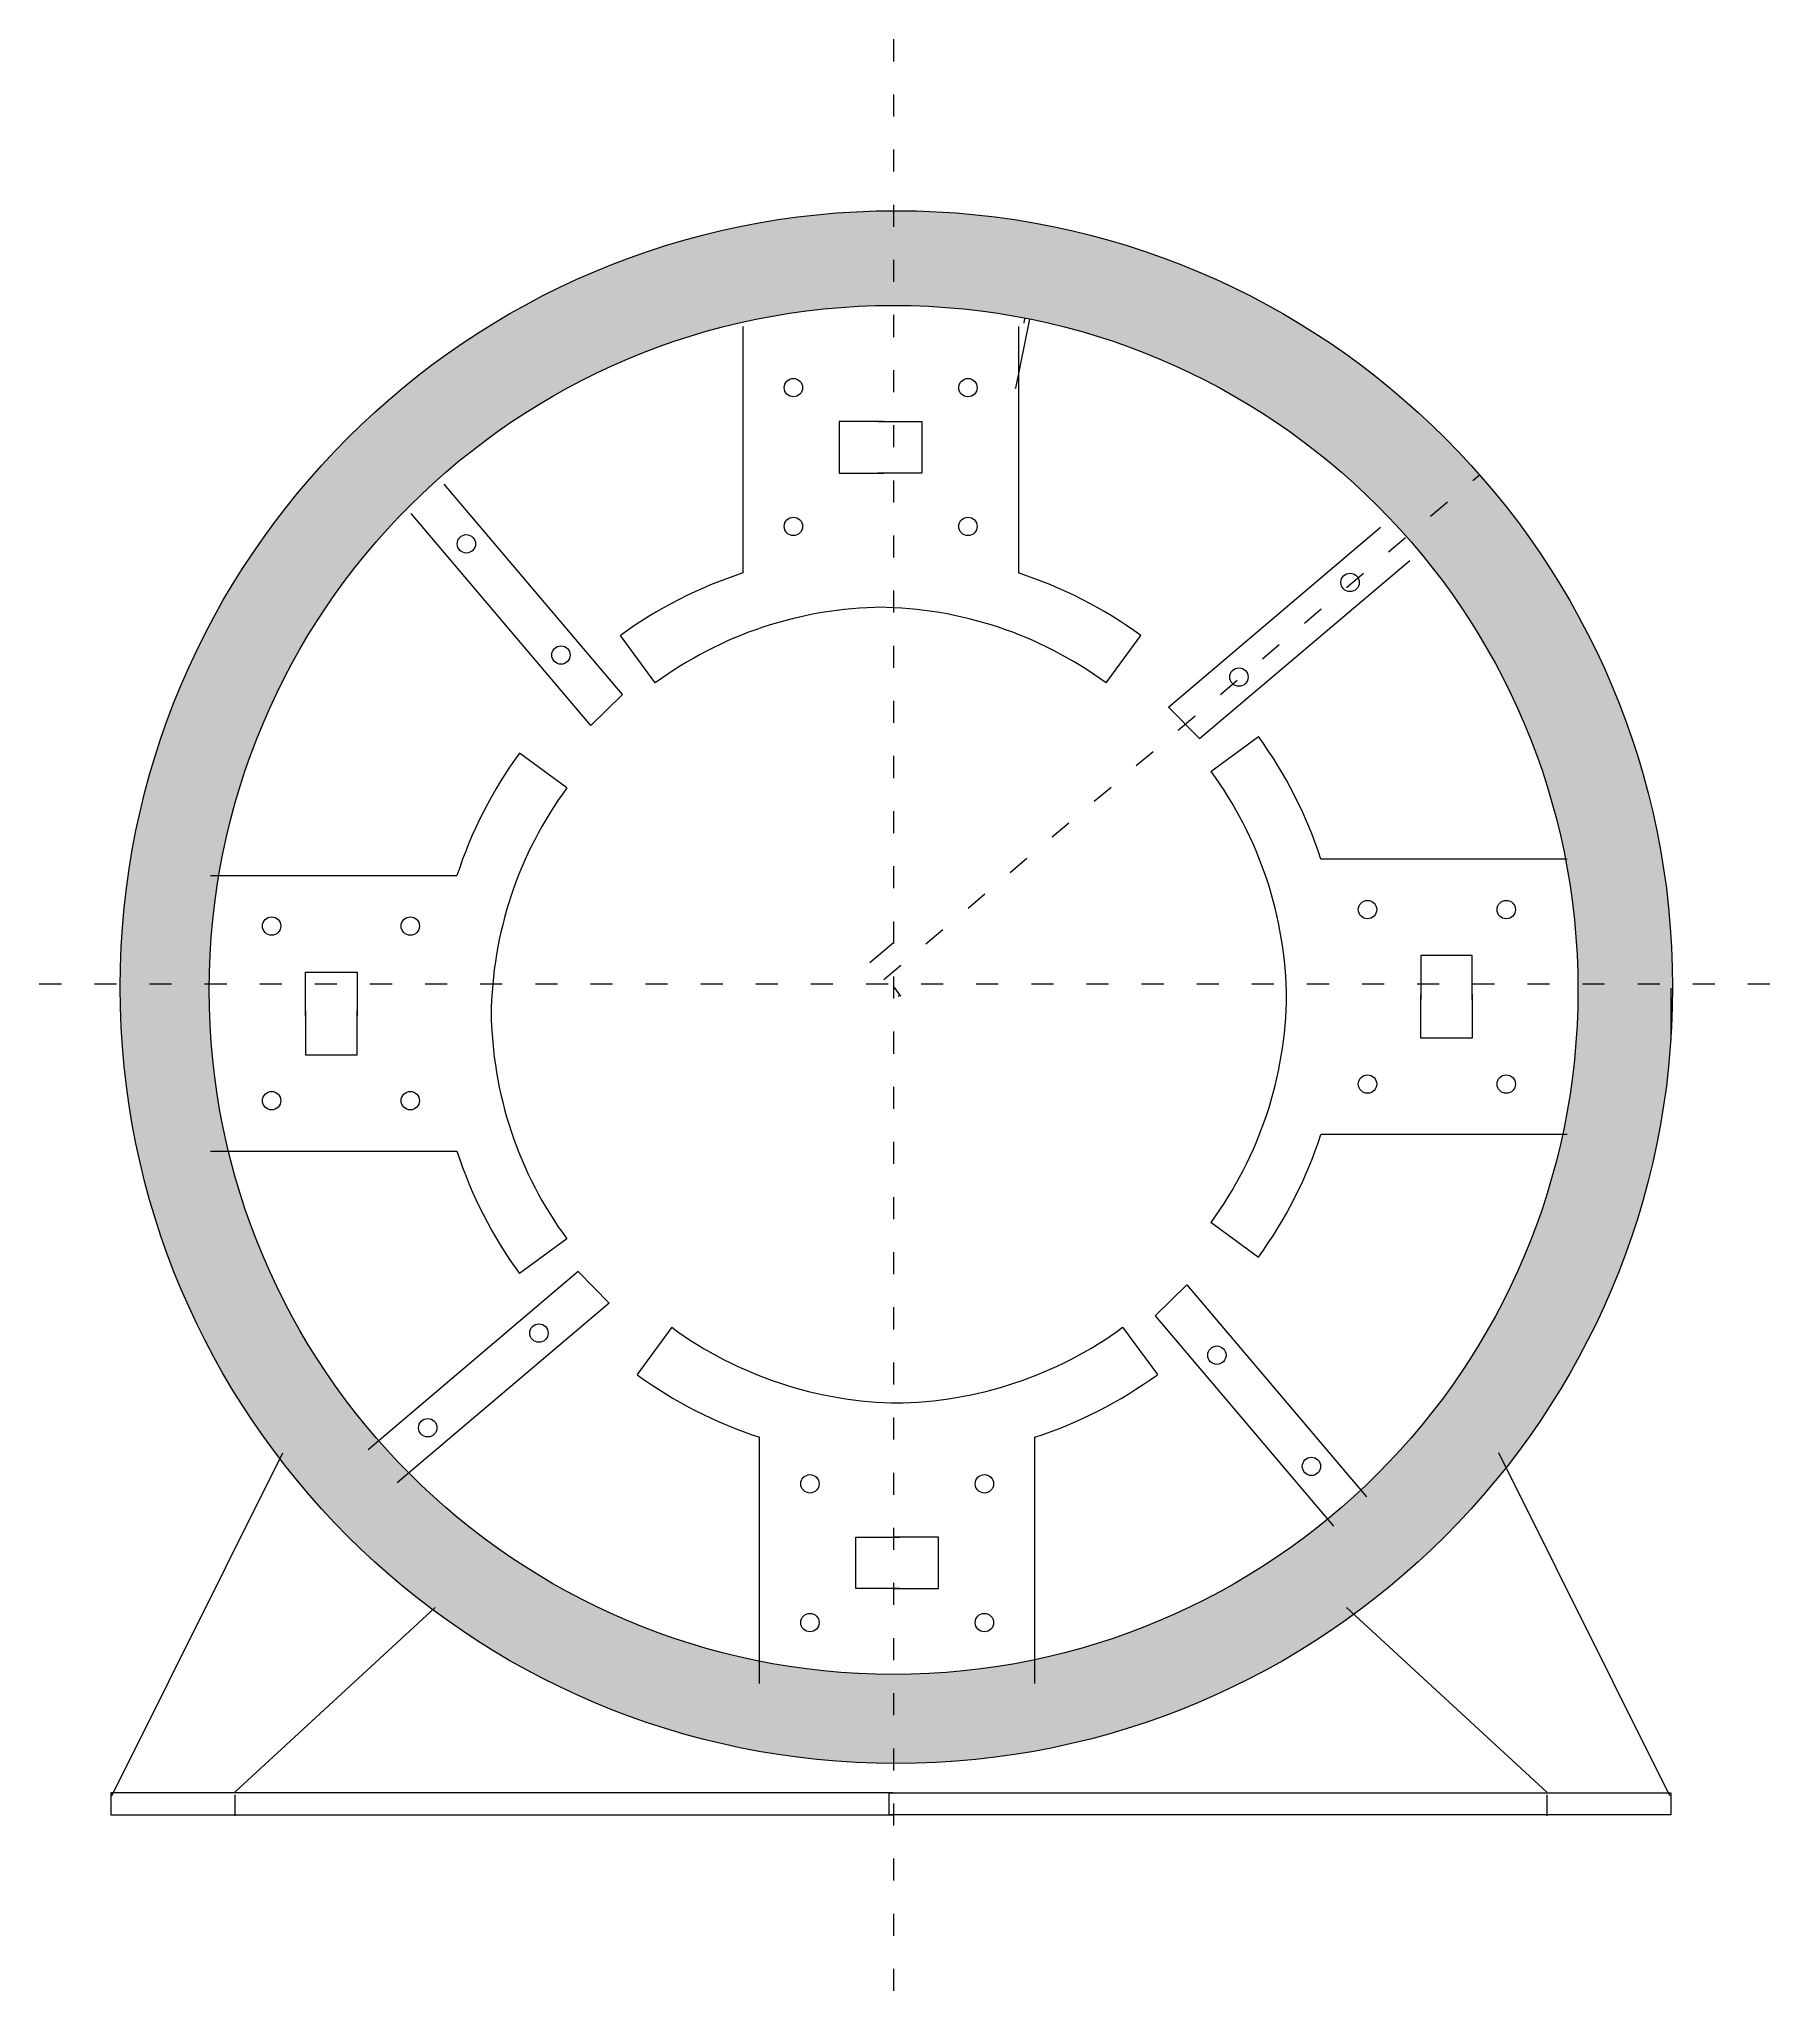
# Model space of a CAD drawing. Header units: inches. Extents: x -466 to 478, y -554 to 516.
import ezdxf

# ---------------------------------------------------------------- set-up
doc = ezdxf.new("R2010")
doc.units = ezdxf.units.IN
doc.header["$MEASUREMENT"] = 0
doc.linetypes.add('ACAD_ISO03W100', pattern=[30, 12, -18])
doc.styles.get("Standard").update_dxf_attribs({"font": 'arial.ttf'})
doc.dimstyles.get("Standard").update_dxf_attribs({"dimtxt": 0.18, "dimasz": 0.18, "dimexe": 0.18, "dimexo": 0.0625, "dimgap": 0.09, "dimtad": 0, "dimtih": 1, "dimtoh": 1, "dimdec": 4, "dimzin": 0, "dimdsep": 46, "dimtxsty": 'Standard', "dimcen": 0.09, "dimadec": 0, "dimazin": 0, "dimtfac": 1, "dimtdec": 4, "dimtofl": 0, "dimtmove": 0, "dimatfit": 3, "dimfxl": 1, "dimtolj": 1, "dimtzin": 0, "dimarcsym": 0})

# ---------------------------------------------------------------- blocks, each defined once
blk = doc.blocks.new('*U1')
for p, q in [((-148.2, 112.1), (-148.2, -22)), ((1.8, 112.1), (1.8, -22)), ((-71.7, 60.4), (-95.7, 60.4)), ((-95.7, 60.4), (-95.7, 32.4)), ((-74.7, 60.4), (-50.7, 60.4)), ((-50.7, 60.4), (-50.7, 32.4)), ((-95.7, 32.4), (-71.7, 32.4)), ((-50.7, 32.4), (-74.7, 32.4)), ((83.5, -94.9), (198.9, 2.9)), ((100.4, -112.1), (214.8, -15.1)), ((-195.9, -81.8), (-214.8, -56)), ((49.5, -81.8), (68.4, -56)), ((83.5, -94.9), (100.4, -112.1))]:
    blk.add_line(p, q)
for centre in [(-120.7, 78.9), (-25.7, 78.9), (-120.7, 3.4), (-25.7, 3.4), (182.3, -27.1), (121.8, -78.6)]:
    blk.add_circle(centre, 5)
for centre, radius, start, end in [((-73.7, -250.1), 240, 108.0843, 126.013), ((-72.7, -250.1), 240, 53.987, 71.9157), ((-70.2, -253.1), 212.5, 90.5393, 126.2688), ((-76.2, -253.1), 212.5, 53.7312, 89.4607)]:
    blk.add_arc(centre, radius, start, end)
blk = doc.blocks.new('*U2')
at = {"color": 0, "linetype": 'ByBlock', "lineweight": -2, "transparency": 16777216}
blk.add_blockref('*U1', (71.2, 251.1), dxfattribs=at)
for p, rotation in [((-254.6, 62.7), 90.00000000000001), ((259.6, -74.7), 269.9999999999999), ((-66.2, -263.1), 180)]:
    blk.add_blockref('*U1', p, dxfattribs=dict(at, rotation=rotation))
blk = doc.blocks.new('*D3')
at = {"color": 0, "lineweight": -2, "transparency": 16777216}
for p, q in [((70, 361.5), (70.5, 363.9)), ((69.8, 361.5), (70, 361.5))]:
    blk.add_line(p, q, dxfattribs=at)
at = {"color": 0, "transparency": 16777216}
blk.add_solid([(70.4, 363.9), (70.5, 363.9), (70.5, 364.1)], dxfattribs=at)
at = {"layer": 'Defpoints', "color": 0, "transparency": 16777216}
for p in [(70.5, 364.1), (-72.5, -367.1)]:
    blk.add_point(p, dxfattribs=at)
at = {"color": 0, "transparency": 16777216, "insert": (69.1, 361.5), "char_height": 0.18, "attachment_point": 5}
blk.add_mtext('\\A1;∅745.0000', dxfattribs=at)
blk = doc.blocks.new('*D4')
at = {"color": 0, "lineweight": -2, "transparency": 16777216}
for p, q in [((65.5, 326), (73.1, 363.4)), ((65.3, 326), (65.5, 326))]:
    blk.add_line(p, q, dxfattribs=at)
at = {"color": 0, "transparency": 16777216}
blk.add_solid([(73.1, 363.4), (73.1, 363.4), (73.1, 363.6)], dxfattribs=at)
at = {"layer": 'Defpoints', "color": 0, "transparency": 16777216}
for p in [(73.1, 363.6), (-75.1, -366.6)]:
    blk.add_point(p, dxfattribs=at)
at = {"color": 0, "transparency": 16777216, "insert": (64.6, 326), "char_height": 0.18, "attachment_point": 5}
blk.add_mtext('\\A1;∅745.0000', dxfattribs=at)

msp = doc.modelspace()

# ---------------------------------------------------------------- hatches: boundary and pattern name
h = msp.add_hatch()
h.set_pattern_fill('ANGLE', color=256, scale=4.4)
h.set_pattern_definition([(0, (0, 0), (0, 1.21), [0.88, -0.33]), (90, (0, 0), (-1.21, 7e-17), [0.88, -0.33])])
h.paths.add_polyline_path([(423, 0, 0.0010487364), (422.99628, 1.77236), (371.48563, 1.77236, -0.0021962456), (371.5, -1.5, -0.4142135624), (-1, -374), (-1, -422.49734, 0.4152538049)])
h.paths.add_polyline_path([(-1, 422.49734), (-1, 371, -0.2150270926), (278.16452, 245.12405), (317.93638, 278.81965, 0.2167056444)])
h.paths.add_polyline_path([(317.93638, 278.81965), (278.16452, 245.12405, -0.1806276089), (371.48563, 1.77236), (422.99628, 1.77236, 0.1810729797)])
h.paths.add_polyline_path([(-1, 371), (-1, 422.49734, 0.4119468471), (-421.99628, 1.77236), (-373.48563, 1.77236, -0.4116428392)])
h.paths.add_polyline_path([(-373.5, -1.5, -0.0021962456), (-373.48563, 1.77236), (-421.99628, 1.77236, 0.0010487364), (-422, 0, 0.4131740845), (-1, -422.49734), (-1, -374, -0.4142135624)])
h = msp.add_hatch()
h.set_pattern_fill('INSUL', color=256)
h.paths.add_polyline_path([(-1, 371), (-1, 422.49734, 0.4119468471), (-421.99628, 1.77236), (-373.48563, 1.77236, -0.4116428392)], flags=17)
h.paths.add_polyline_path([(-1, 422.49734, 0.4119468471), (-421.99628, 1.77236), (-373.48563, 1.77236, -0.4116428392), (-1, 371)], flags=17)

# ---------------------------------------------------------------- linework, layer by layer
at = {"linetype": 'ACAD_ISO03W100'}
for p, q in [((-1, 515.77236), (-1, -553.72764)), ((-6.25701, 4.15581), (317.93638, 278.81965)), ((-466, 1.77236), (477.5, 1.77236))]:
    msp.add_line(p, q, dxfattribs=at)
for p, q in [((-14.01401, 13.31162), (-1, 24.33738)), ((3, -5), (-1, 0.46015)), ((1.5, -5), (2.42555, -4.21585)), ((422, -0.5), (422, -29.05168)), ((-426.5, -440), (-333.5, -253.5)), ((421.5, -440), (328.5, -253.5)), ((-359.5, -438), (-250.5, -337.5)), ((354.5, -438), (245.5, -337.5)), ((-427, -438.5), (-427, -450.5)), ((-1.5, -438.5), (-427, -438.5)), ((-359.5, -439.5), (-359.5, -451)), ((-3.5, -450.5), (-3.5, -438.5)), ((-3.5, -438.5), (422, -438.5)), ((354.5, -439.5), (354.5, -451)), ((422, -438.5), (422, -450.5)), ((-427, -450.5), (-1.5, -450.5)), ((422, -450.5), (-3.5, -450.5))]:
    msp.add_line(p, q)
for centre, radius in [((0.5, 0), 422.5), ((-1, -1.5), 372.5)]:
    msp.add_circle(centre, radius)

# ---------------------------------------------------------------- block references
msp.add_blockref('*U2', (-6.04535, -3.78628))

# ---------------------------------------------------------------- dimensions: what is measured, and where the dimension line sits
for p1, p2, picture, middle in [((-72.50324, -367.07289), (70.50324, 364.07289), '*D3', (69.11891, 361.5)), ((-75.12473, -366.55037), (73.12473, 363.55037), '*D4', (64.61891, 326))]:
    dim = msp.add_diameter_dim_2p(p1=p1, p2=p2, dimstyle='Standard')
    dim.commit()
    dim.dimension.update_dxf_attribs({"geometry": picture, "text_midpoint": middle, "dimtype": 163})

doc.saveas('drawing.dxf')
